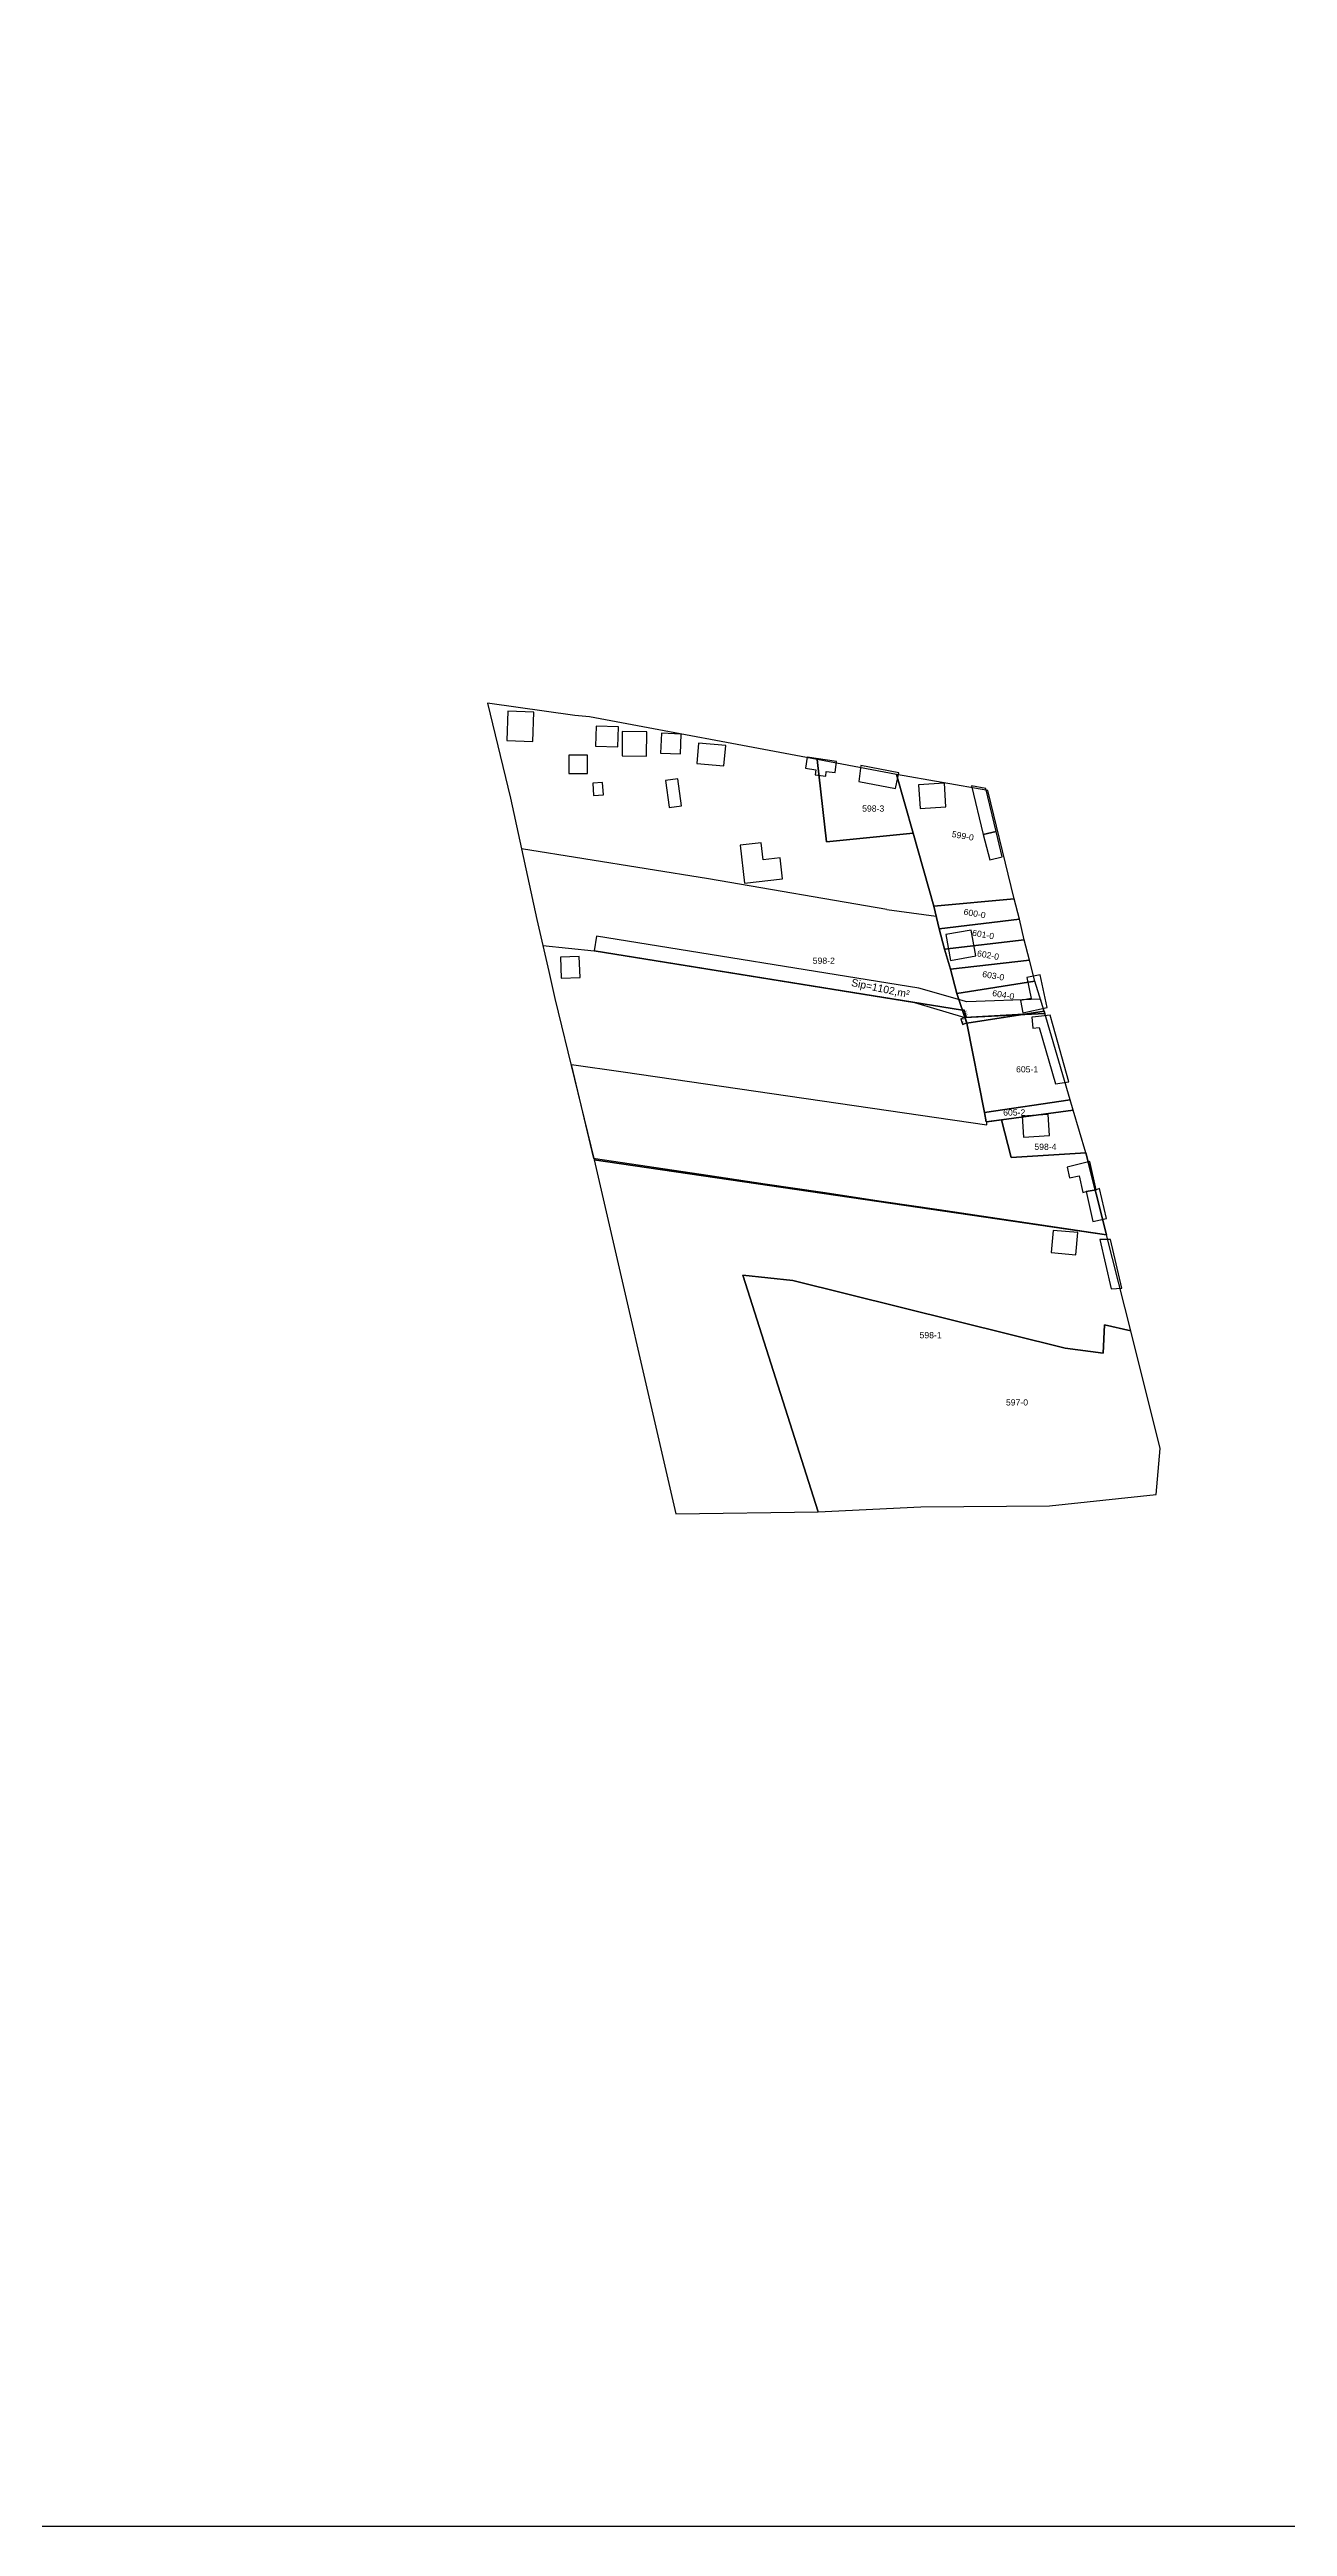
# Model space of a CAD drawing. Header units: metres. Extents: x 7514000 to 7516000, y 4692000 to 4694000.
# Drawn here: x 7515000 to 7515500, y 4692000 to 4693000 of the extents above; entities that cross this region are included whole.
import ezdxf
from ezdxf.enums import TextEntityAlignment as Align

# ---------------------------------------------------------------- set-up
doc = ezdxf.new("R2010")
doc.units = ezdxf.units.M
doc.header["$MEASUREMENT"] = 0
doc.header["$PDMODE"] = 32
doc.header["$PDSIZE"] = 1
doc.layers.get('0').update_dxf_attribs({"linetype": 'CONTINUOUS'})
doc.layers.get('Defpoints').update_dxf_attribs({"linetype": 'CONTINUOUS'})
for name, color, linetype in [('BIBAJ_RINDERTIM_A10_PAR_PA', 7, 'CONTINUOUS'), ('BIBAJ_RINDERTIM_PAR_PARCEL', 7, 'CONTINUOUS'), ('BIBAJ_RINDERTIM_SUR_SURFAC', 7, 'CONTINUOUS'), ('Ortofoto_2012', 7, 'CONTINUOUS')]:
    doc.layers.add(name, color=color, linetype=linetype)
doc.layers.add('ZYRTARE', color=4, linetype='CONTINUOUS', lineweight=30)
doc.styles.get("Standard").update_dxf_attribs({"font": 'arial.ttf'})
doc.dimstyles.get("Standard").update_dxf_attribs({"dimtxt": 2, "dimasz": 0.18, "dimexe": 0.18, "dimexo": 0.0625, "dimgap": 0.09, "dimtad": 1, "dimtoh": 1, "dimzin": 0, "dimdsep": 46, "dimtxsty": 'Standard', "dimcen": 0.09, "dimadec": 0, "dimazin": 0, "dimtfac": 1, "dimtofl": 0, "dimtmove": 0, "dimatfit": 0, "dimfxl": 1, "dimtolj": 1, "dimtzin": 0, "dimarcsym": 0})
picture_1 = doc.add_image_def('image1.ecw', size_in_pixel=(10000, 10000))

# ---------------------------------------------------------------- blocks, each defined once
blk = doc.blocks.new('*D8')
at = {"color": 0, "lineweight": -2, "transparency": 16777216}
for p, q in [((7515368.8, 4692612.2), (7515369.5, 4692612.5)), ((7515369.4, 4692612.2), (7515370.2, 4692609.5)), ((7515369.8, 4692609.2), (7515370.5, 4692609.4))]:
    blk.add_line(p, q, dxfattribs=at)
at = {"color": 0, "transparency": 16777216}
for points in [[(7515369.4, 4692612.3), (7515369.3, 4692612.2), (7515369.3, 4692612.4)], [(7515370.3, 4692609.5), (7515370.2, 4692609.5), (7515370.3, 4692609.4)]]:
    blk.add_solid(points, dxfattribs=at)
at = {"layer": 'Defpoints', "color": 0, "transparency": 16777216}
for p in [(7515368.7, 4692612.2), (7515369.7, 4692609.2), (7515370.3, 4692609.4)]:
    blk.add_point(p, dxfattribs=at)
at = {"color": 0, "transparency": 16777216, "insert": (7515370.3, 4692611), "char_height": 0.8, "attachment_point": 5, "rotation": 288.2434}
blk.add_mtext('\\A1;3.21', dxfattribs=at)
blk = doc.blocks.new('*D9')
at = {"color": 0, "lineweight": -2, "transparency": 16777216}
for p, q in [((7515369.7, 4692609.2), (7515367.9, 4692608.6)), ((7515368.1, 4692608.5), (7515368.8, 4692606.5)), ((7515370.4, 4692606.9), (7515368.6, 4692606.3))]:
    blk.add_line(p, q, dxfattribs=at)
at = {"color": 0, "transparency": 16777216}
for points in [[(7515368.1, 4692608.5), (7515368.1, 4692608.4), (7515368.1, 4692608.6)], [(7515368.8, 4692606.5), (7515368.7, 4692606.5), (7515368.8, 4692606.3)]]:
    blk.add_solid(points, dxfattribs=at)
at = {"layer": 'Defpoints', "color": 0, "transparency": 16777216}
for p in [(7515368.8, 4692606.3), (7515369.7, 4692609.2), (7515370.5, 4692606.9)]:
    blk.add_point(p, dxfattribs=at)
at = {"color": 0, "transparency": 16777216, "insert": (7515368.9, 4692607.6), "char_height": 0.8, "attachment_point": 5, "rotation": 288.2434}
blk.add_mtext('\\A1;2.41', dxfattribs=at)

msp = doc.modelspace()

# ---------------------------------------------------------------- linework, layer by layer
at = {"color": 2, "lineweight": 30}
for p, q in [((7515266.153, 4692665.126), (7515190.574, 4692677.281)), ((7515190.574, 4692677.281), (7515196.761, 4692648.721)), ((7515338.122, 4692652.766), (7515266.153, 4692665.126)), ((7515338.122, 4692652.766), (7515358.102, 4692650.09)), ((7515196.761, 4692648.721), (7515199.204, 4692638.273)), ((7515199.204, 4692638.273), (7515220.002, 4692636.058)), ((7515220.002, 4692636.058), (7515368.711, 4692612.224))]:
    msp.add_line(p, q, dxfattribs=at)
at = {"color": 2, "flags": 128}
for points in [[(7515401.693, 4692611.778), (7515400.223, 4692616.557), (7515370.511, 4692615.531), (7515351.055, 4692621.088), (7515220.952, 4692641.982), (7515220.002, 4692636.058), (7515349.407, 4692615.318), (7515369.717, 4692609.171), (7515401.975, 4692610.819)], [(7515368.711, 4692612.224), (7515349.407, 4692615.318), (7515369.717, 4692609.171)], [(7515393.565, 4692610.504), (7515369.717, 4692609.171), (7515370.471, 4692606.884)]]:
    msp.add_lwpolyline(points, close=True, dxfattribs=at)
at = {"color": 1, "flags": 128}
for points in [[(7515400.223, 4692616.557), (7515370.511, 4692615.531), (7515351.055, 4692621.088), (7515220.952, 4692641.982)], [(7515349.407, 4692615.318), (7515369.717, 4692609.171), (7515393.565, 4692610.504)]]:
    msp.add_lwpolyline(points, dxfattribs=at)
at = {"color": 5, "lineweight": 40, "flags": 128}
msp.add_lwpolyline([(7515401.693, 4692611.778), (7515370.471, 4692606.884), (7515368.711, 4692612.224), (7515220.002, 4692636.058)], dxfattribs=at)
at = {"color": 2, "flags": 128}
msp.add_lwpolyline([(7515401.693, 4692611.778), (7515401.975, 4692610.819), (7515369.717, 4692609.171)], dxfattribs=at)
at = {"layer": 'BIBAJ_RINDERTIM_PAR_PARCEL', "color": 7, "linetype": 'Continuous'}
for points in [[(7515363.857, 4692628.712), (7515361.477, 4692636.781), (7515359.36, 4692644.983), (7515357.111, 4692654.111), (7515348.787, 4692683.57), (7515313.752, 4692680.072), (7515310.001, 4692713.342), (7515218.121, 4692730.603), (7515212.168, 4692731.133), (7515176.921, 4692736.114), (7515186.147, 4692697.718), (7515196.761, 4692648.721), (7515201.65, 4692627.816), (7515204.059, 4692616.823), (7515219.974, 4692551.679), (7515426.87, 4692521.46), (7515418.492, 4692554.63), (7515388.343, 4692552.745), (7515384.555, 4692567.943), (7515378.36, 4692567.113), (7515377.62, 4692570.844), (7515370.471, 4692606.884), (7515366.503, 4692618.922), (7515363.857, 4692628.712)], [(7515348.787, 4692683.57), (7515342.078, 4692707.316), (7515310.001, 4692713.342), (7515313.752, 4692680.072), (7515348.787, 4692683.57)], [(7515389.655, 4692657.152), (7515378.987, 4692700.833), (7515342.078, 4692707.316), (7515348.787, 4692683.57), (7515357.111, 4692654.111), (7515389.655, 4692657.152)], [(7515391.772, 4692648.951), (7515389.655, 4692657.152), (7515357.111, 4692654.111), (7515359.36, 4692644.983), (7515391.772, 4692648.951)], [(7515393.624, 4692640.616), (7515391.772, 4692648.951), (7515359.36, 4692644.983), (7515361.477, 4692636.781), (7515393.624, 4692640.616)], [(7515395.74, 4692632.414), (7515393.624, 4692640.616), (7515361.477, 4692636.781), (7515363.857, 4692628.712), (7515395.74, 4692632.414)], [(7515397.989, 4692623.816), (7515395.74, 4692632.414), (7515363.857, 4692628.712), (7515366.503, 4692618.922), (7515397.989, 4692623.816)], [(7515401.693, 4692611.778), (7515397.989, 4692623.816), (7515366.503, 4692618.922), (7515370.471, 4692606.884), (7515401.693, 4692611.778)], [(7515412.218, 4692575.972), (7515401.693, 4692611.778), (7515370.471, 4692606.884), (7515377.62, 4692570.844), (7515412.218, 4692575.972)], [(7515384.555, 4692567.943), (7515413.445, 4692571.801), (7515412.218, 4692575.972), (7515377.62, 4692570.844), (7515378.36, 4692567.113), (7515384.555, 4692567.943)], [(7515418.492, 4692554.63), (7515413.445, 4692571.801), (7515384.555, 4692567.943), (7515388.343, 4692552.745), (7515418.492, 4692554.63)], [(7515425.533, 4692473.656), (7515426.067, 4692485.145), (7515436.665, 4692482.704), (7515426.87, 4692521.46), (7515219.974, 4692551.679), (7515253.01, 4692408.779), (7515310.507, 4692409.674), (7515279.974, 4692505.187), (7515300.224, 4692502.986), (7515410.169, 4692475.726), (7515425.533, 4692473.656)], [(7515448.569, 4692435.213), (7515436.665, 4692482.704), (7515426.067, 4692485.145), (7515425.533, 4692473.656), (7515410.169, 4692475.726), (7515300.224, 4692502.986), (7515279.974, 4692505.187), (7515310.507, 4692409.674), (7515351.89, 4692411.684), (7515403.892, 4692411.99), (7515446.982, 4692416.693), (7515448.569, 4692435.213)]]:
    msp.add_lwpolyline(points, close=True, dxfattribs=at)
at = {"layer": 'BIBAJ_RINDERTIM_SUR_SURFAC', "color": 4, "linetype": 'Continuous'}
for points in [[(7515195.191, 4692720.587), (7515195.666, 4692732.463), (7515185.134, 4692732.884), (7515184.659, 4692721.008), (7515195.191, 4692720.587)], [(7515229.508, 4692718.493), (7515229.765, 4692726.537), (7515220.802, 4692726.823), (7515220.545, 4692718.779), (7515229.508, 4692718.493)], [(7515241.176, 4692714.735), (7515241.274, 4692724.531), (7515231.323, 4692724.63), (7515231.305, 4692714.834), (7515241.176, 4692714.735)], [(7515254.827, 4692715.629), (7515255.162, 4692723.622), (7515247.169, 4692723.957), (7515246.834, 4692715.964), (7515254.827, 4692715.629)], [(7515272.362, 4692710.772), (7515273.113, 4692719.021), (7515262.065, 4692720.027), (7515261.438, 4692711.767), (7515272.362, 4692710.772)], [(7515217.224, 4692707.678), (7515217.224, 4692715.151), (7515209.751, 4692715.151), (7515209.751, 4692707.678), (7515217.224, 4692707.678)], [(7515317.298, 4692708.181), (7515317.903, 4692712.621), (7515305.949, 4692714.368), (7515305.396, 4692709.902), (7515309.463, 4692709.257), (7515309.221, 4692707.134), (7515313.523, 4692706.644), (7515313.745, 4692708.587), (7515317.298, 4692708.181)], [(7515341.747, 4692701.639), (7515342.968, 4692708.049), (7515327.734, 4692710.953), (7515326.904, 4692704.461), (7515341.747, 4692701.639)], [(7515223.711, 4692699.111), (7515223.391, 4692704.101), (7515219.4, 4692703.845), (7515219.72, 4692698.855), (7515223.711, 4692699.111)], [(7515255.273, 4692694.692), (7515253.791, 4692705.592), (7515248.837, 4692704.918), (7515250.309, 4692694.093), (7515250.319, 4692694.018), (7515255.273, 4692694.692)], [(7515362.076, 4692694.315), (7515361.432, 4692703.835), (7515350.994, 4692703.129), (7515351.638, 4692693.609), (7515362.076, 4692694.315)], [(7515382.366, 4692684.297), (7515378.152, 4692701.714), (7515372.399, 4692702.744), (7515377.13, 4692683.03), (7515382.366, 4692684.297)], [(7515384.829, 4692674.12), (7515382.366, 4692684.297), (7515377.13, 4692683.03), (7515379.848, 4692672.915), (7515384.829, 4692674.12)], [(7515296.083, 4692665.257), (7515295.121, 4692673.708), (7515288.206, 4692672.921), (7515287.436, 4692679.692), (7515278.983, 4692678.73), (7515280.662, 4692663.503), (7515296.083, 4692665.257)], [(7515374.164, 4692634.069), (7515372.248, 4692644.469), (7515361.967, 4692642.717), (7515363.864, 4692632.171), (7515374.164, 4692634.069)], [(7515214.305, 4692625.39), (7515213.984, 4692633.835), (7515206.357, 4692633.545), (7515206.678, 4692625.1), (7515214.305, 4692625.39)], [(7515402.942, 4692613.211), (7515400.17, 4692626.423), (7515394.786, 4692625.293), (7515396.498, 4692616.935), (7515392.136, 4692616.02), (7515393.156, 4692611.158), (7515402.942, 4692613.211)], [(7515411.752, 4692583.281), (7515405.374, 4692605.896), (7515404.164, 4692610.184), (7515398.169, 4692609.538), (7515396.691, 4692609.379), (7515397.171, 4692604.922), (7515399.673, 4692605.191), (7515406.349, 4692582.476), (7515411.752, 4692583.281)], [(7515403.815, 4692561.506), (7515403.31, 4692569.991), (7515392.829, 4692569.367), (7515393.334, 4692560.882), (7515403.815, 4692561.506)], [(7515422.704, 4692539.687), (7515420.228, 4692551.122), (7515411.007, 4692548.819), (7515411.959, 4692544.421), (7515415.82, 4692545.256), (7515417.28, 4692538.513), (7515418.721, 4692538.899), (7515422.704, 4692539.687)], [(7515426.856, 4692528.018), (7515424.136, 4692540.116), (7515422.704, 4692539.687), (7515418.721, 4692538.899), (7515421.441, 4692526.801), (7515426.856, 4692528.018)], [(7515414.535, 4692513.4), (7515415.347, 4692522.363), (7515405.387, 4692523.265), (7515404.576, 4692514.302), (7515414.535, 4692513.4)], [(7515433.101, 4692499.95), (7515428.5, 4692519.619), (7515424.201, 4692519.549), (7515428.814, 4692499.62), (7515433.101, 4692499.95)]]:
    msp.add_lwpolyline(points, close=True, dxfattribs=at)
at = {"layer": 'ZYRTARE', "flags": 128}
msp.add_lwpolyline([(7515210.81, 4692590.21), (7515231.74, 4692587.27), (7515378.62, 4692565.82), (7515378.555, 4692567.113), (7515384.555, 4692567.943), (7515388.343, 4692552.745), (7515418.492, 4692554.63), (7515426.87, 4692521.46), (7515359.36, 4692531.51), (7515336.041, 4692534.979), (7515312.36, 4692538.5), (7515289.01, 4692541.98), (7515265.83, 4692545.43), (7515220.453, 4692552.182), (7515219.842, 4692552.273)], close=True, dxfattribs=at)

# ---------------------------------------------------------------- texts
at = {"color": 2, "insert": (7515324.222, 4692624.909), "char_height": 3, "attachment_point": 1, "rotation": 348.168615}
msp.add_mtext_dynamic_manual_height_columns('Sip=1102,m²', width=9.41006, gutter_width=1.343, heights=[0], dxfattribs=at)
at = {"layer": 'BIBAJ_RINDERTIM_A10_PAR_PA', "color": 7}
for s, p in [('598-3', (7515332.681, 4692693.574)), ('598-2', (7515312.717, 4692632.143)), ('605-1', (7515394.844, 4692588.29)), ('605-2', (7515389.64, 4692570.865)), ('598-4', (7515402.244, 4692557.017)), ('598-1', (7515355.866, 4692480.968)), ('597-0', (7515390.753, 4692453.823))]:
    msp.add_text(s, height=2.5, dxfattribs=at).set_placement(p, align=Align.MIDDLE_CENTER)
for s, p in [('599-0', (7515368.886, 4692682.552)), ('600-0', (7515373.648, 4692651.199)), ('601-0', (7515377.087, 4692642.734)), ('602-0', (7515379.071, 4692634.399)), ('603-0', (7515381.187, 4692626.065)), ('604-0', (7515385.229, 4692618.374))]:
    msp.add_text(s, height=2.5, rotation=350, dxfattribs=at).set_placement(p, align=Align.MIDDLE_CENTER)

# ---------------------------------------------------------------- dimensions: what is measured, and where the dimension line sits
at = {"color": 2}
for base, p1, p2, picture, middle in [((7515370.304, 4692609.365), (7515368.711, 4692612.224), (7515369.717, 4692609.171), '*D8', (7515369.801, 4692610.891)), ((7515368.816, 4692606.338), (7515369.717, 4692609.171), (7515370.471, 4692606.884), '*D9', (7515368.439, 4692607.482))]:
    dim = msp.add_linear_dim(base=base, p1=p1, p2=p2, angle=288.243401, dimstyle='Standard', override={"dimtxt": 0.8}, dxfattribs=at)
    dim.commit()
    dim.dimension.update_dxf_attribs({"geometry": picture, "text_midpoint": middle, "dimtype": 161})

# ---------------------------------------------------------------- pictures from other files: only their frames are drawn
at = {"layer": 'Ortofoto_2012'}
image = msp.add_image(picture_1, insert=(7514000, 4692000), size_in_units=(2000, 2000), dxfattribs=at)
image.dxf.flags = 7

doc.saveas('drawing.dxf')
